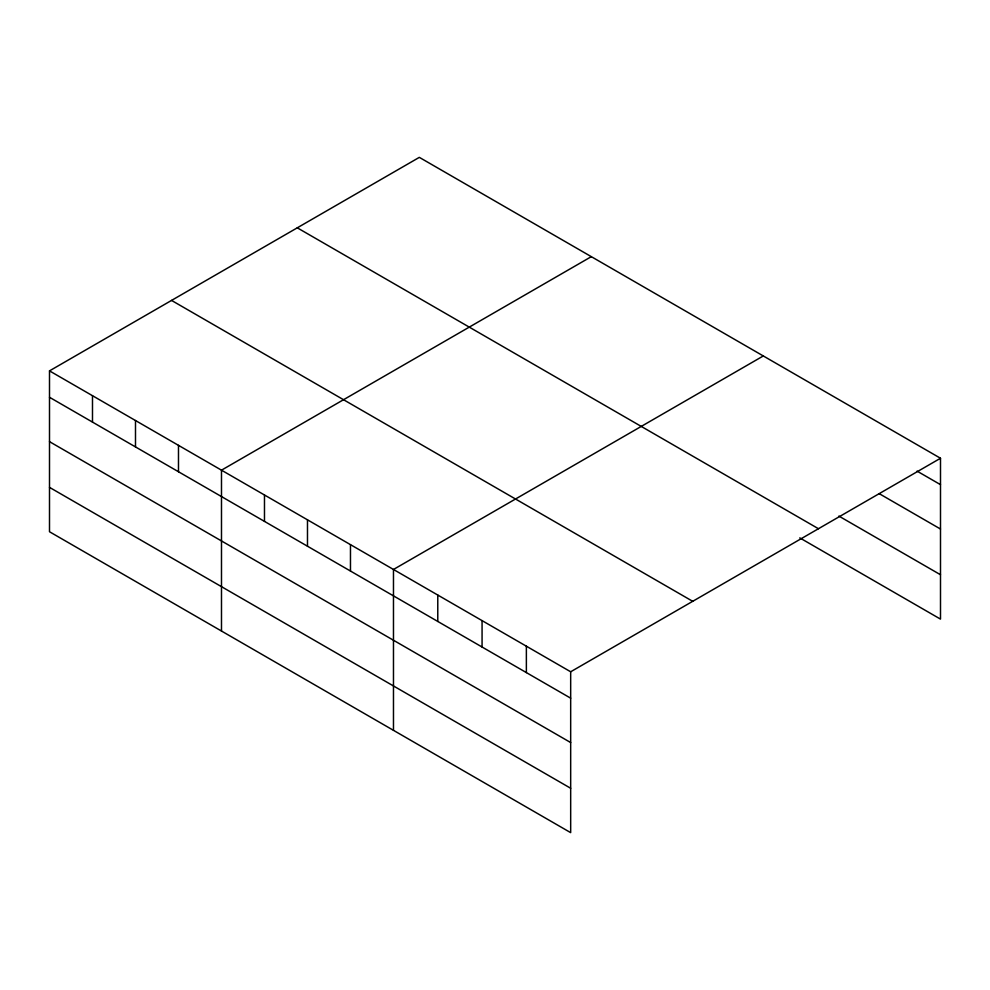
<?xml version="1.0" encoding="UTF-8"?>
<svg xmlns="http://www.w3.org/2000/svg" width="990" height="990" viewBox="0 0 990 990"><rect width="100%" height="100%" fill="white"/><g stroke="black" fill="none" stroke-linecap="round" stroke-linejoin="round"><path stroke-width="1.49" d="M49.5 370.879L570.673 671.777L570.673 832.64L49.5 531.741L49.5 370.879L419.327 157.361L940.5 458.259L940.5 619.121L799.784 537.879M591.315 256.658L221.488 470.176L221.488 631.038M763.302 355.954L393.476 569.473L393.476 730.335M570.673 671.777L940.5 458.259M917.049 471.116L940.5 484.654M879.256 493.676L940.5 529.031M838.877 516.075L940.5 574.745M297.285 227.824L818.458 528.722M171.542 300.416L692.715 601.314M49.5 397.275L570.673 698.173M49.5 441.651L570.673 742.549M49.5 487.365L570.673 788.263M526.371 646.198L526.371 672.594M482.068 620.619L482.068 647.027M437.778 595.052L437.778 621.448M350.472 544.649L350.472 571.044M307.482 519.824L307.482 546.22M264.478 495L264.478 521.396M178.485 445.351L178.485 471.747M135.494 420.527L135.494 446.923M92.491 395.703L92.491 422.099"/></g></svg>
